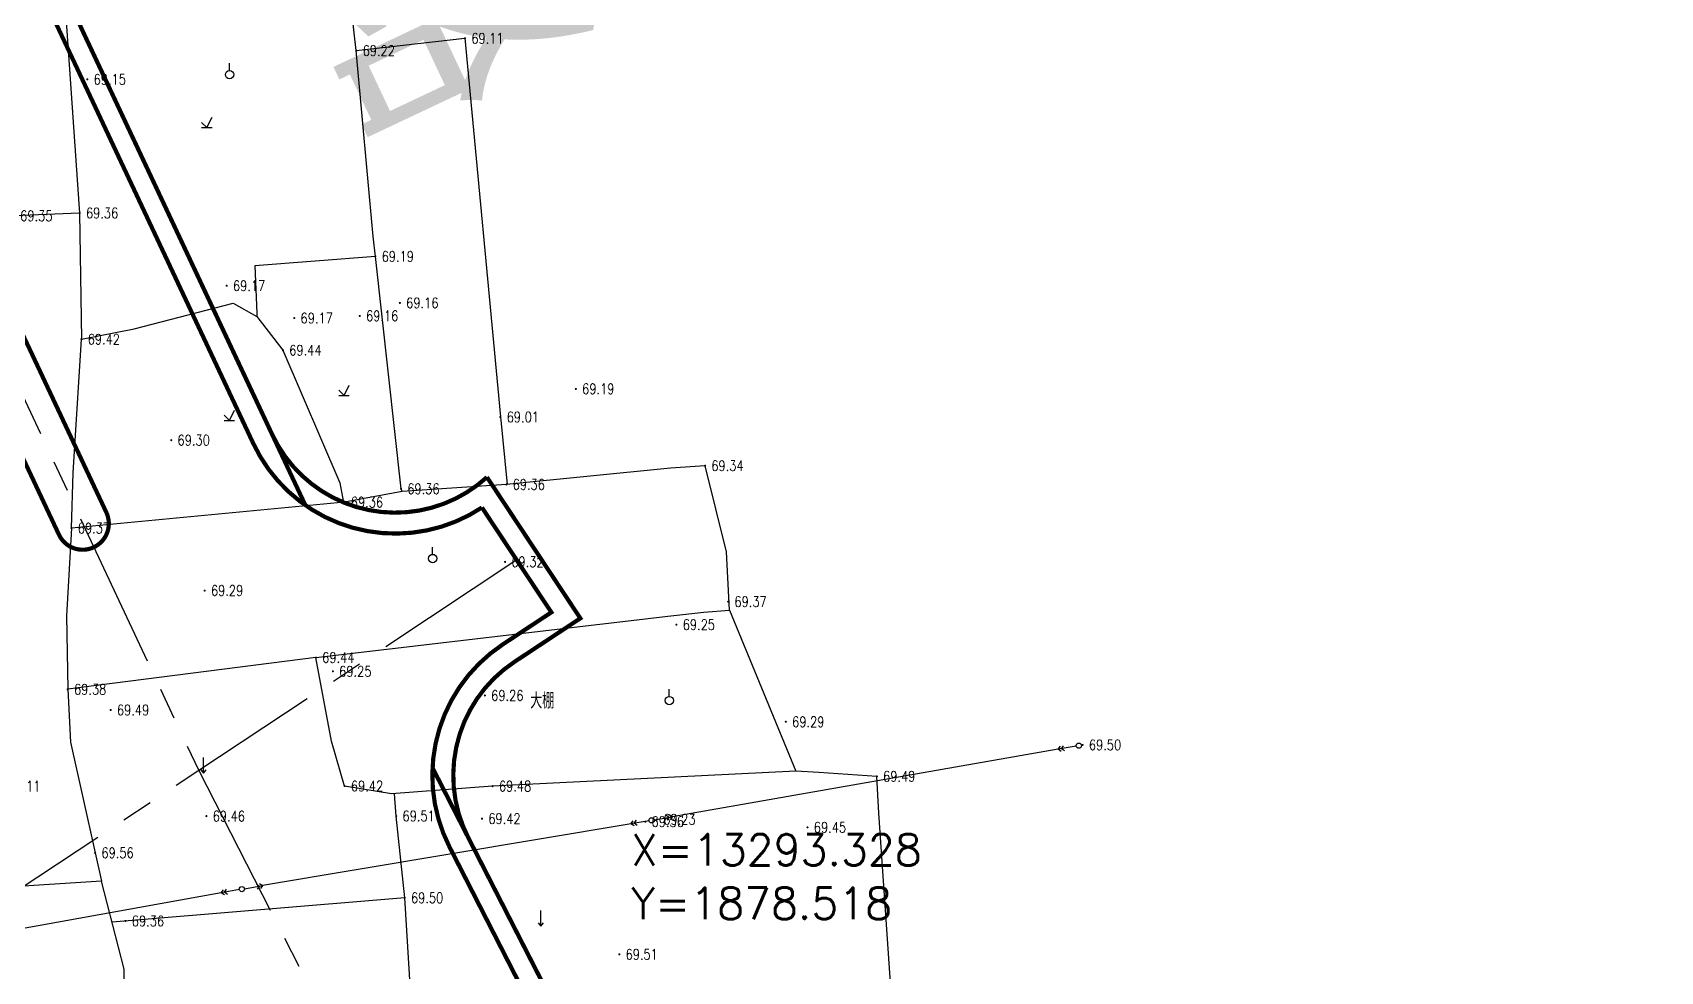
# Model space of a CAD drawing. Extents: x 10519 to 17598, y -625 to 2857.
# Drawn here: x 13277.5 to 13433, y 1859.3 to 1949 of the extents above; entities that cross this region are included whole.
import ezdxf
from ezdxf.enums import TextEntityAlignment as Align

# ---------------------------------------------------------------- set-up
doc = ezdxf.new("R2010")
doc.units = 0
doc.header["$MEASUREMENT"] = 0
doc.linetypes.add('CENTER', pattern=[2, 1.25, -0.25, 0.25, -0.25])
doc.linetypes.add('CENTERX2', pattern=[4, 2.5, -0.5, 0.5, -0.5])
doc.layers.get('0').update_dxf_attribs({"linetype": 'CONTINUOUS'})
for name, color, linetype in [('00000衢化东路中线', 1, 'CENTER'), ('00000道路边线', 2, 'CONTINUOUS'), ('0000原地形', 252, 'CONTINUOUS'), ('0000道路坐标', 3, 'CENTER'), ('000道路名称', 6, 'CONTINUOUS'), ('GCD', 224, 'CONTINUOUS')]:
    doc.layers.add(name, color=color, linetype=linetype)
doc.styles.add('HZ', font='txt8.shx', dxfattribs={"width": 0.8, "bigfont": 'hz.shx'})
doc.styles.get("Standard").update_dxf_attribs({"font": 'txt8.shx', "width": 0.8, "bigfont": 'hz.shx'})

# ---------------------------------------------------------------- blocks, each defined once
blk = doc.blocks.new('gc170')
at = {"linetype": 'Continuous'}
blk.add_circle((0, 0), 0.5, dxfattribs=at)
blk = doc.blocks.new('GC013A')
at = {"linetype": 'Continuous'}
blk.add_line((0.5, 0), (4, 0), dxfattribs=at)
at = {"linetype": 'Continuous', "flags": 128}
for points in [[(2.88, 0.5), (3.38, 0), (2.88, -0.5)], [(3.5, 0.5), (4, 0), (3.5, -0.5)]]:
    blk.add_lwpolyline(points, dxfattribs=at)
blk = doc.blocks.new('GC200')
at = {"linetype": 'Continuous', "const_width": 0.2, "flags": 128}
blk.add_lwpolyline([(-0.1, 0, 1), (0.1, 0, 1)], format="xyb", close=True, dxfattribs=at)

msp = doc.modelspace()

# ---------------------------------------------------------------- linework, layer by layer
at = {"layer": '00000衢化东路中线', "color": 6, "linetype": 'CENTERX2', "ltscale": 6}
for p, q in [((13159.57, 2163.23), (13293.33, 1878.52)), ((13323.71, 1898.62), (12594.48, 1416.01)), ((13293.33, 1878.52), (13403.37, 1663.69))]:
    msp.add_line(p, q, dxfattribs=at)
at = {"layer": '00000道路边线', "const_width": 0.4}
for points in [[(13154.59, 2358.11), (13269.29, 2372.28), (13149.25, 2357.45, 0.40253), (13131.77, 2335.95, 0.089321), (13175.86, 2170.88), (13298.54, 1909.76, 0.45748), (13320.39, 1903.63), (13327.02, 1893.62), (13322.37, 1890.55, 0.381993), (13317.3, 1871.2), (13408.08, 1693.99, 0.447185), (13429.7, 1688.32)], [(13133.11, 2344.97, 0.093989), (13177.67, 2171.73), (13303.53, 1903.83)], [(13157.31, 2162.17, -0.087895), (13111.58, 2331.41, -1), (13116.56, 2331.86, 0.087895), (13161.83, 2164.29), (13284.51, 1903.16, -1), (13279.98, 1901.04), (13157.31, 2162.17)], [(13428.6, 1689.98), (13428.6, 1689.98, -0.447185), (13409.86, 1694.9), (13315.67, 1878.77)]]:
    msp.add_lwpolyline(points, format="xyb", dxfattribs=at)
at = {"layer": '00000道路边线'}
msp.add_lwpolyline([(13432.77, 1692.74, 0.4, 0.4, 0), (13428.6, 1689.98, 0.4, 0.4, -0.447185), (13409.86, 1694.9, 0.4, 0.4, 0), (13319.08, 1872.11, 0.4, 0.4, -0.381993), (13323.48, 1888.88, 0.4, 0.4, 0), (13329.79, 1893.05, 0.4, 0.4, 0), (13320.87, 1906.53, 0.4, 0.4, -0.50504), (13300.35, 1910.61, 0.4, 0.4, 0), (13177.67, 2171.73, 0.4, 0.4, -0.089321), (13133.76, 2336.11, 0.4, 0.4, -0.40253), (13149.49, 2355.46, 0.4, 0.4, 0), (13154.84, 2356.12, 0, 0, 0)], format="xyseb", dxfattribs=at)
at = {"layer": '0000原地形', "linetype": 'Continuous'}
for p, q in [((13279.94, 1960.6), (13281.96, 1931.75)), ((13308.39, 1947.26), (13307.61, 1954.16)), ((13308.39, 1947.26), (13318.77, 1948.44)), ((13310, 1929.51), (13308.39, 1947.26)), ((13318.77, 1948.44), (13322.15, 1912.28)), ((13281.96, 1931.75), (13275.68, 1931.49)), ((13281.96, 1931.75), (13282.13, 1919.7)), ((13310.21, 1927.61), (13310, 1929.51)), ((13310.21, 1927.61), (13298.7, 1926.72)), ((13312.66, 1905.41), (13310.21, 1927.61)), ((13298.7, 1926.72), (13298.9, 1922.18)), ((13287.16, 1920.71), (13296.64, 1923.14)), ((13296.64, 1923.14), (13298.88, 1921.87)), ((13298.9, 1922.18), (13298.88, 1921.87)), ((13282.13, 1919.7), (13287.16, 1920.71)), ((13298.88, 1921.87), (13301.38, 1918.65)), ((13281.33, 1906.93), (13282.13, 1919.7)), ((13301.38, 1918.65), (13306.81, 1905.98)), ((13322.15, 1912.28), (13322.79, 1905.84)), ((13281.18, 1901.66), (13281.33, 1906.93)), ((13338.4, 1907.4), (13322.72, 1905.83)), ((13341.7, 1907.62), (13338.4, 1907.4)), ((13343.75, 1899.41), (13341.7, 1907.62)), ((13306.81, 1905.98), (13307.16, 1904.12)), ((13312.77, 1905.17), (13307.26, 1904.14)), ((13312.77, 1905.17), (13312.66, 1905.41)), ((13322.72, 1905.83), (13312.77, 1905.17)), ((13307.26, 1904.14), (13281.18, 1901.66)), ((13281.18, 1901.66), (13280.7, 1893.29)), ((13344.03, 1893.84), (13343.75, 1899.41)), ((13280.7, 1893.29), (13280.82, 1886.27)), ((13304.53, 1889.3), (13338.43, 1893.28)), ((13338.43, 1893.28), (13341.58, 1893.63)), ((13341.58, 1893.63), (13344.03, 1893.84)), ((13344.03, 1893.84), (13350.37, 1878.45)), ((13304.53, 1889.3, 69.3), (13280.82, 1886.27, 69.3)), ((13306.01, 1881.33, 69.3), (13304.53, 1889.3, 69.3)), ((13280.82, 1886.27, 69.3), (13281.09, 1881.23, 69.3)), ((13281.09, 1881.23, 69.3), (13283.44, 1870.65, 69.3)), ((13307.27, 1877.03, 69.3), (13306.01, 1881.33, 69.3)), ((13375.44, 1880.54), (13338.57, 1874.1)), ((13311.76, 1876.28, 69.3), (13307.27, 1877.03, 69.3)), ((13321.41, 1877.02, 69.3), (13311.76, 1876.28, 69.3)), ((13350.37, 1878.45, 69.3), (13321.41, 1877.02, 69.3)), ((13352.57, 1878.32, 69.3), (13350.37, 1878.45, 69.3)), ((13358.11, 1877.96, 69.3), (13352.57, 1878.32, 69.3)), ((13358.29, 1874.45, 69.3), (13358.11, 1877.96, 69.3)), ((13312.2, 1874.17, 69.5), (13312.04, 1876.3, 69.5)), ((13313.01, 1866.36, 69.5), (13312.2, 1874.17, 69.5)), ((13359.73, 1853.83, 69.3), (13358.29, 1874.45, 69.3)), ((13334.63, 1873.43), (13299.44, 1867.52)), ((13283.44, 1870.65, 69.3), (13284.05, 1867.95, 69.3)), ((13284.05, 1867.95, 69.3), (13269.12, 1866.98, 69.3)), ((13286.22, 1859.56, 69.3), (13284.05, 1867.95, 69.3)), ((13295.49, 1866.84), (13266.99, 1861.71)), ((13313.01, 1866.36, 69.51), (13285.06, 1864.04, 69.51)), ((13314.02, 1850.16, 69.51), (13313.01, 1866.36, 69.51)), ((13286.36, 1846.99, 69.3), (13286.22, 1859.56, 69.3))]:
    msp.add_line(p, q, dxfattribs=at)
at = {"layer": '0000原地形'}
for p, q in [((13296.28, 1945.37), (13296.28, 1946.07)), ((13294.11, 1939.91), (13294.61, 1940.91)), ((13293.61, 1940.41), (13294.11, 1939.91)), ((13293.61, 1939.91), (13294.61, 1939.91)), ((13306.72, 1914.83), (13307.22, 1914.33)), ((13306.72, 1914.33), (13307.72, 1914.33)), ((13307.22, 1914.33), (13307.72, 1915.33)), ((13296.26, 1911.94), (13296.76, 1912.94)), ((13295.76, 1912.44), (13296.26, 1911.94)), ((13295.76, 1911.94), (13296.76, 1911.94)), ((13315.68, 1899.16), (13315.68, 1899.86)), ((13338.29, 1885.59), (13338.29, 1886.29)), ((13293.53, 1878.57), (13293.78, 1878.27)), ((13293.78, 1878.27), (13293.78, 1879.77)), ((13293.78, 1878.27), (13294.03, 1878.57)), ((13326.01, 1863.66), (13326.01, 1865.16)), ((13325.76, 1863.96), (13326.01, 1863.66)), ((13326.01, 1863.66), (13326.26, 1863.96))]:
    msp.add_line(p, q, dxfattribs=at)
for centre in [(13296.28, 1944.97), (13315.68, 1898.76), (13338.29, 1885.19)]:
    msp.add_ellipse(centre, major_axis=(-0.283, 0.283), ratio=1, start_param=3.926991, end_param=10.210176, dxfattribs=at)

# ---------------------------------------------------------------- block references
at = {"layer": '0000原地形', "linetype": 'Continuous', "yscale": 0.5}
for p, xscale, rotation in [((13377.41, 1880.89), 0.4999999999852582, 189.909270795185), ((13336.6, 1873.76), 0.4999999999923724, 189.5226225869516), ((13336.6, 1873.76), 0.4999999999852582, 9.90927079518505), ((13297.46, 1867.19), 0.4999999999923724, 9.522622586951552), ((13297.46, 1867.19), 0.499999999996488, 190.1920669022469)]:
    msp.add_blockref('GC013A', p, dxfattribs=dict(at, xscale=xscale, rotation=rotation))
at = {"layer": '0000原地形', "linetype": 'Continuous', "xscale": 0.5, "yscale": 0.5}
for p in [(13377.41, 1880.89), (13336.6, 1873.76), (13297.46, 1867.19)]:
    msp.add_blockref('gc170', p, dxfattribs=at)
at = {"layer": 'GCD', "linetype": 'Continuous'}
ref = msp.add_blockref('GC200', (13318.77, 1948.44, 69.11), dxfattribs=dict(at, xscale=0.5, yscale=0.5, zscale=0.5))
ref.add_attrib('height', '69.11', dxfattribs={"linetype": 'Continuous', "height": 1, "style": 'HZ', "width": 0.8}).set_placement((13319.37, 1948.44, 69.11), align=Align.MIDDLE_LEFT)
ref = msp.add_blockref('GC200', (13308.39, 1947.26, 69.22), dxfattribs=dict(at, xscale=0.5, yscale=0.5, zscale=0.5))
ref.add_attrib('height', '69.22', dxfattribs={"linetype": 'Continuous', "height": 1, "style": 'HZ', "width": 0.8}).set_placement((13308.99, 1947.26, 69.22), align=Align.MIDDLE_LEFT)
ref = msp.add_blockref('GC200', (13282.69, 1944.52, 69.15), dxfattribs=dict(at, xscale=0.5, yscale=0.5, zscale=0.5))
ref.add_attrib('height', '69.15', dxfattribs={"linetype": 'Continuous', "height": 1, "style": 'HZ', "width": 0.8}).set_placement((13283.29, 1944.52, 69.15), align=Align.MIDDLE_LEFT)
ref = msp.add_blockref('GC200', (13275.68, 1931.49, 69.35), dxfattribs=dict(at, xscale=0.5, yscale=0.5, zscale=0.5))
ref.add_attrib('height', '69.35', dxfattribs={"linetype": 'Continuous', "height": 1, "style": 'HZ', "width": 0.8}).set_placement((13276.28, 1931.49, 69.35), align=Align.MIDDLE_LEFT)
ref = msp.add_blockref('GC200', (13281.96, 1931.75, 69.36), dxfattribs=dict(at, xscale=0.5, yscale=0.5, zscale=0.5))
ref.add_attrib('height', '69.36', dxfattribs={"linetype": 'Continuous', "height": 1, "style": 'HZ', "width": 0.8}).set_placement((13282.56, 1931.75, 69.36), align=Align.MIDDLE_LEFT)
ref = msp.add_blockref('GC200', (13310.21, 1927.61, 69.19), dxfattribs=dict(at, xscale=0.5, yscale=0.5, zscale=0.5))
ref.add_attrib('height', '69.19', dxfattribs={"linetype": 'Continuous', "height": 1, "style": 'HZ', "width": 0.8}).set_placement((13310.81, 1927.61, 69.19), align=Align.MIDDLE_LEFT)
ref = msp.add_blockref('GC200', (13296, 1924.81, 69.17), dxfattribs=dict(at, xscale=0.5, yscale=0.5, zscale=0.5))
ref.add_attrib('height', '69.17', dxfattribs={"linetype": 'Continuous', "height": 1, "style": 'HZ', "width": 0.8}).set_placement((13296.6, 1924.81, 69.17), align=Align.MIDDLE_LEFT)
ref = msp.add_blockref('GC200', (13312.55, 1923.17, 69.16), dxfattribs=dict(at, xscale=0.5, yscale=0.5, zscale=0.5))
ref.add_attrib('height', '69.16', dxfattribs={"linetype": 'Continuous', "height": 1, "style": 'HZ', "width": 0.8}).set_placement((13313.15, 1923.17, 69.16), align=Align.MIDDLE_LEFT)
ref = msp.add_blockref('GC200', (13302.46, 1921.72, 69.17), dxfattribs=dict(at, xscale=0.5, yscale=0.5, zscale=0.5))
ref.add_attrib('height', '69.17', dxfattribs={"linetype": 'Continuous', "height": 1, "style": 'HZ', "width": 0.8}).set_placement((13303.06, 1921.72, 69.17), align=Align.MIDDLE_LEFT)
ref = msp.add_blockref('GC200', (13308.72, 1921.93, 69.16), dxfattribs=dict(at, xscale=0.5, yscale=0.5, zscale=0.5))
ref.add_attrib('height', '69.16', dxfattribs={"linetype": 'Continuous', "height": 1, "style": 'HZ', "width": 0.8}).set_placement((13309.32, 1921.93, 69.16), align=Align.MIDDLE_LEFT)
ref = msp.add_blockref('GC200', (13282.13, 1919.7, 69.42), dxfattribs=dict(at, xscale=0.5, yscale=0.5, zscale=0.5))
ref.add_attrib('height', '69.42', dxfattribs={"linetype": 'Continuous', "height": 1, "style": 'HZ', "width": 0.8}).set_placement((13282.73, 1919.7, 69.42), align=Align.MIDDLE_LEFT)
ref = msp.add_blockref('GC200', (13301.38, 1918.65, 69.44), dxfattribs=dict(at, xscale=0.5, yscale=0.5, zscale=0.5))
ref.add_attrib('height', '69.44', dxfattribs={"linetype": 'Continuous', "height": 1, "style": 'HZ', "width": 0.8}).set_placement((13301.98, 1918.65, 69.44), align=Align.MIDDLE_LEFT)
ref = msp.add_blockref('GC200', (13329.36, 1914.96, 69.19), dxfattribs=dict(at, xscale=0.5, yscale=0.5, zscale=0.5))
ref.add_attrib('height', '69.19', dxfattribs={"linetype": 'Continuous', "height": 1, "style": 'HZ', "width": 0.8}).set_placement((13329.96, 1914.96, 69.19), align=Align.MIDDLE_LEFT)
ref = msp.add_blockref('GC200', (13322.15, 1912.28, 69.01), dxfattribs=dict(at, xscale=0.5, yscale=0.5, zscale=0.5))
ref.add_attrib('height', '69.01', dxfattribs={"linetype": 'Continuous', "height": 1, "style": 'HZ', "width": 0.8}).set_placement((13322.75, 1912.28, 69.01), align=Align.MIDDLE_LEFT)
ref = msp.add_blockref('GC200', (13290.71, 1910.06), dxfattribs=dict(at, xscale=0.5, yscale=0.5, zscale=0.5))
ref.add_attrib('height', '69.30', dxfattribs={"linetype": 'Continuous', "height": 1, "style": 'HZ', "width": 0.8}).set_placement((13291.31, 1910.06), align=Align.MIDDLE_LEFT)
ref = msp.add_blockref('GC200', (13341.7, 1907.62, 69.34), dxfattribs=dict(at, xscale=0.5, yscale=0.5, zscale=0.5))
ref.add_attrib('height', '69.34', dxfattribs={"linetype": 'Continuous', "height": 1, "style": 'HZ', "width": 0.8}).set_placement((13342.3, 1907.62, 69.34), align=Align.MIDDLE_LEFT)
ref = msp.add_blockref('GC200', (13312.66, 1905.41, 69.36), dxfattribs=dict(at, xscale=0.5, yscale=0.5, zscale=0.5))
ref.add_attrib('height', '69.36', dxfattribs={"linetype": 'Continuous', "height": 1, "style": 'HZ', "width": 0.8}).set_placement((13313.26, 1905.41, 69.36), align=Align.MIDDLE_LEFT)
ref = msp.add_blockref('GC200', (13322.72, 1905.83, 69.36), dxfattribs=dict(at, xscale=0.5, yscale=0.5, zscale=0.5))
ref.add_attrib('height', '69.36', dxfattribs={"linetype": 'Continuous', "height": 1, "style": 'HZ', "width": 0.8}).set_placement((13323.32, 1905.83, 69.36), align=Align.MIDDLE_LEFT)
ref = msp.add_blockref('GC200', (13307.26, 1904.14, 69.36), dxfattribs=dict(at, xscale=0.5, yscale=0.5, zscale=0.5))
ref.add_attrib('height', '69.36', dxfattribs={"linetype": 'Continuous', "height": 1, "style": 'HZ', "width": 0.8}).set_placement((13307.86, 1904.14, 69.36), align=Align.MIDDLE_LEFT)
ref = msp.add_blockref('GC200', (13281.18, 1901.66, 69.37), dxfattribs=dict(at, xscale=0.5, yscale=0.5, zscale=0.5))
ref.add_attrib('height', '69.37', dxfattribs={"linetype": 'Continuous', "height": 1, "style": 'HZ', "width": 0.8}).set_placement((13281.78, 1901.66, 69.37), align=Align.MIDDLE_LEFT)
ref = msp.add_blockref('GC200', (13322.6, 1898.44), dxfattribs=dict(at, xscale=0.5, yscale=0.5, zscale=0.5))
ref.add_attrib('height', '69.32', dxfattribs={"linetype": 'Continuous', "height": 1, "style": 'HZ', "width": 0.8}).set_placement((13323.2, 1898.44), align=Align.MIDDLE_LEFT)
ref = msp.add_blockref('GC200', (13293.9, 1895.7), dxfattribs=dict(at, xscale=0.5, yscale=0.5, zscale=0.5))
ref.add_attrib('height', '69.29', dxfattribs={"linetype": 'Continuous', "height": 1, "style": 'HZ', "width": 0.8}).set_placement((13294.5, 1895.7), align=Align.MIDDLE_LEFT)
ref = msp.add_blockref('GC200', (13343.91, 1894.64, 69.37), dxfattribs=dict(at, xscale=0.5, yscale=0.5, zscale=0.5))
ref.add_attrib('height', '69.37', dxfattribs={"linetype": 'Continuous', "height": 1, "style": 'HZ', "width": 0.8}).set_placement((13344.51, 1894.64, 69.37), align=Align.MIDDLE_LEFT)
ref = msp.add_blockref('GC200', (13338.97, 1892.44, 69.25), dxfattribs=dict(at, xscale=0.5, yscale=0.5, zscale=0.5))
ref.add_attrib('height', '69.25', dxfattribs={"linetype": 'Continuous', "height": 1, "style": 'HZ', "width": 0.8}).set_placement((13339.57, 1892.44, 69.25), align=Align.MIDDLE_LEFT)
ref = msp.add_blockref('GC200', (13304.53, 1889.3, 69.44), dxfattribs=dict(at, xscale=0.5, yscale=0.5, zscale=0.5))
ref.add_attrib('height', '69.44', dxfattribs={"linetype": 'Continuous', "height": 1, "style": 'HZ', "width": 0.8}).set_placement((13305.13, 1889.3, 69.44), align=Align.MIDDLE_LEFT)
ref = msp.add_blockref('GC200', (13306.15, 1887.99, 69.25), dxfattribs=dict(at, xscale=0.5, yscale=0.5, zscale=0.5))
ref.add_attrib('height', '69.25', dxfattribs={"linetype": 'Continuous', "height": 1, "style": 'HZ', "width": 0.8}).set_placement((13306.75, 1887.99, 69.25), align=Align.MIDDLE_LEFT)
ref = msp.add_blockref('GC200', (13280.82, 1886.27, 69.38), dxfattribs=dict(at, xscale=0.5, yscale=0.5, zscale=0.5))
ref.add_attrib('height', '69.38', dxfattribs={"linetype": 'Continuous', "height": 1, "style": 'HZ', "width": 0.8}).set_placement((13281.42, 1886.27, 69.38), align=Align.MIDDLE_LEFT)
ref = msp.add_blockref('GC200', (13284.92, 1884.29, 69.49), dxfattribs=dict(at, xscale=0.5, yscale=0.5, zscale=0.5))
ref.add_attrib('height', '69.49', dxfattribs={"linetype": 'Continuous', "height": 1, "style": 'HZ', "width": 0.8}).set_placement((13285.52, 1884.29, 69.49), align=Align.MIDDLE_LEFT)
ref = msp.add_blockref('GC200', (13320.67, 1885.68, 69.26), dxfattribs=dict(at, xscale=0.5, yscale=0.5, zscale=0.5))
ref.add_attrib('height', '69.26', dxfattribs={"linetype": 'Continuous', "height": 1, "style": 'HZ', "width": 0.8}).set_placement((13321.27, 1885.68, 69.26), align=Align.MIDDLE_LEFT)
ref = msp.add_blockref('GC200', (13349.42, 1883.17, 69.29), dxfattribs=dict(at, xscale=0.5, yscale=0.5, zscale=0.5))
ref.add_attrib('height', '69.29', dxfattribs={"linetype": 'Continuous', "height": 1, "style": 'HZ', "width": 0.8}).set_placement((13350.02, 1883.17, 69.29), align=Align.MIDDLE_LEFT)
ref = msp.add_blockref('GC200', (13377.77, 1880.96, 69.5), dxfattribs=dict(at, xscale=0.5, yscale=0.5, zscale=0.5))
ref.add_attrib('height', '69.50', dxfattribs={"linetype": 'Continuous', "height": 1, "style": 'HZ', "width": 0.8}).set_placement((13378.37, 1880.96, 69.5), align=Align.MIDDLE_LEFT)
ref = msp.add_blockref('GC200', (13274.53, 1877.02), dxfattribs=dict(at, xscale=0.5, yscale=0.5, zscale=0.5))
ref.add_attrib('height', '69.11', dxfattribs={"linetype": 'Continuous', "height": 1, "style": 'HZ', "width": 0.8}).set_placement((13275.13, 1877.02), align=Align.MIDDLE_LEFT)
ref = msp.add_blockref('GC200', (13307.27, 1877.03, 69.42), dxfattribs=dict(at, xscale=0.5, yscale=0.5, zscale=0.5))
ref.add_attrib('height', '69.42', dxfattribs={"linetype": 'Continuous', "height": 1, "style": 'HZ', "width": 0.8}).set_placement((13307.87, 1877.03, 69.42), align=Align.MIDDLE_LEFT)
ref = msp.add_blockref('GC200', (13321.41, 1877.02, 69.48), dxfattribs=dict(at, xscale=0.5, yscale=0.5, zscale=0.5))
ref.add_attrib('height', '69.48', dxfattribs={"linetype": 'Continuous', "height": 1, "style": 'HZ', "width": 0.8}).set_placement((13322.01, 1877.02, 69.48), align=Align.MIDDLE_LEFT)
ref = msp.add_blockref('GC200', (13358.11, 1877.96, 69.49), dxfattribs=dict(at, xscale=0.5, yscale=0.5, zscale=0.5))
ref.add_attrib('height', '69.49', dxfattribs={"linetype": 'Continuous', "height": 1, "style": 'HZ', "width": 0.8}).set_placement((13358.71, 1877.96, 69.49), align=Align.MIDDLE_LEFT)
ref = msp.add_blockref('GC200', (13294.07, 1874.16), dxfattribs=dict(at, xscale=0.5, yscale=0.5, zscale=0.5))
ref.add_attrib('height', '69.46', dxfattribs={"linetype": 'Continuous', "height": 1, "style": 'HZ', "width": 0.8}).set_placement((13294.67, 1874.16), align=Align.MIDDLE_LEFT)
ref = msp.add_blockref('GC200', (13312.2, 1874.17, 69.51), dxfattribs=dict(at, xscale=0.5, yscale=0.5, zscale=0.5))
ref.add_attrib('height', '69.51', dxfattribs={"linetype": 'Continuous', "height": 1, "style": 'HZ', "width": 0.8}).set_placement((13312.8, 1874.17, 69.51), align=Align.MIDDLE_LEFT)
ref = msp.add_blockref('GC200', (13320.4, 1873.92, 69.42), dxfattribs=dict(at, xscale=0.5, yscale=0.5, zscale=0.5))
ref.add_attrib('height', '69.42', dxfattribs={"linetype": 'Continuous', "height": 1, "style": 'HZ', "width": 0.8}).set_placement((13321, 1873.92, 69.42), align=Align.MIDDLE_LEFT)
ref = msp.add_blockref('GC200', (13335.99, 1873.63, 69.36), dxfattribs=dict(at, xscale=0.5, yscale=0.5, zscale=0.5))
ref.add_attrib('height', '69.36', dxfattribs={"linetype": 'Continuous', "height": 1, "style": 'HZ', "width": 0.8}).set_placement((13336.59, 1873.63, 69.36), align=Align.MIDDLE_LEFT)
ref = msp.add_blockref('GC200', (13337.11, 1873.85, 69.23), dxfattribs=dict(at, xscale=0.5, yscale=0.5, zscale=0.5))
ref.add_attrib('height', '69.23', dxfattribs={"linetype": 'Continuous', "height": 1, "style": 'HZ', "width": 0.8}).set_placement((13337.71, 1873.85, 69.23), align=Align.MIDDLE_LEFT)
ref = msp.add_blockref('GC200', (13351.49, 1873.09, 69.45), dxfattribs=dict(at, xscale=0.5, yscale=0.5, zscale=0.5))
ref.add_attrib('height', '69.45', dxfattribs={"linetype": 'Continuous', "height": 1, "style": 'HZ', "width": 0.8}).set_placement((13352.09, 1873.09, 69.45), align=Align.MIDDLE_LEFT)
ref = msp.add_blockref('GC200', (13283.44, 1870.65, 69.56), dxfattribs=dict(at, xscale=0.5, yscale=0.5, zscale=0.5))
ref.add_attrib('height', '69.56', dxfattribs={"linetype": 'Continuous', "height": 1, "style": 'HZ', "width": 0.8}).set_placement((13284.04, 1870.65, 69.56), align=Align.MIDDLE_LEFT)
ref = msp.add_blockref('GC200', (13313.01, 1866.36, 69.5), dxfattribs=dict(at, xscale=0.5, yscale=0.5, zscale=0.5))
ref.add_attrib('height', '69.50', dxfattribs={"linetype": 'Continuous', "height": 1, "style": 'HZ', "width": 0.8}).set_placement((13313.61, 1866.36, 69.5), align=Align.MIDDLE_LEFT)
ref = msp.add_blockref('GC200', (13286.34, 1864.15, 69.36), dxfattribs=dict(at, xscale=0.5, yscale=0.5, zscale=0.5))
ref.add_attrib('height', '69.36', dxfattribs={"linetype": 'Continuous', "height": 1, "style": 'HZ', "width": 0.8}).set_placement((13286.94, 1864.15, 69.36), align=Align.MIDDLE_LEFT)
ref = msp.add_blockref('GC200', (13333.51, 1860.96, 69.51), dxfattribs=dict(at, xscale=0.5, yscale=0.5, zscale=0.5))
ref.add_attrib('height', '69.51', dxfattribs={"linetype": 'Continuous', "height": 1, "style": 'HZ', "width": 0.8}).set_placement((13334.11, 1860.96, 69.51), align=Align.MIDDLE_LEFT)

# ---------------------------------------------------------------- texts
at = {"layer": '0000原地形', "linetype": 'Continuous', "width": 0.8}
msp.add_text('大棚', height=1.5, dxfattribs=at).set_placement((13326.15, 1885.26), align=Align.MIDDLE)
at = {"layer": '0000道路坐标', "linetype": 'ByBlock'}
msp.add_text('X=13293.328', height=3, dxfattribs=at).set_placement((13334.63, 1869.45))
msp.add_text('Y=1878.518', height=3, dxfattribs=at).set_placement((13334.63, 1867.33), align=Align.TOP_LEFT)
at = {"layer": '000道路名称', "color": 0, "width": 0.8}
msp.add_text('衢   化   东   路', height=25, rotation=295.2648, dxfattribs=at).set_placement((13220.5, 2127.17))

doc.saveas('drawing.dxf')
